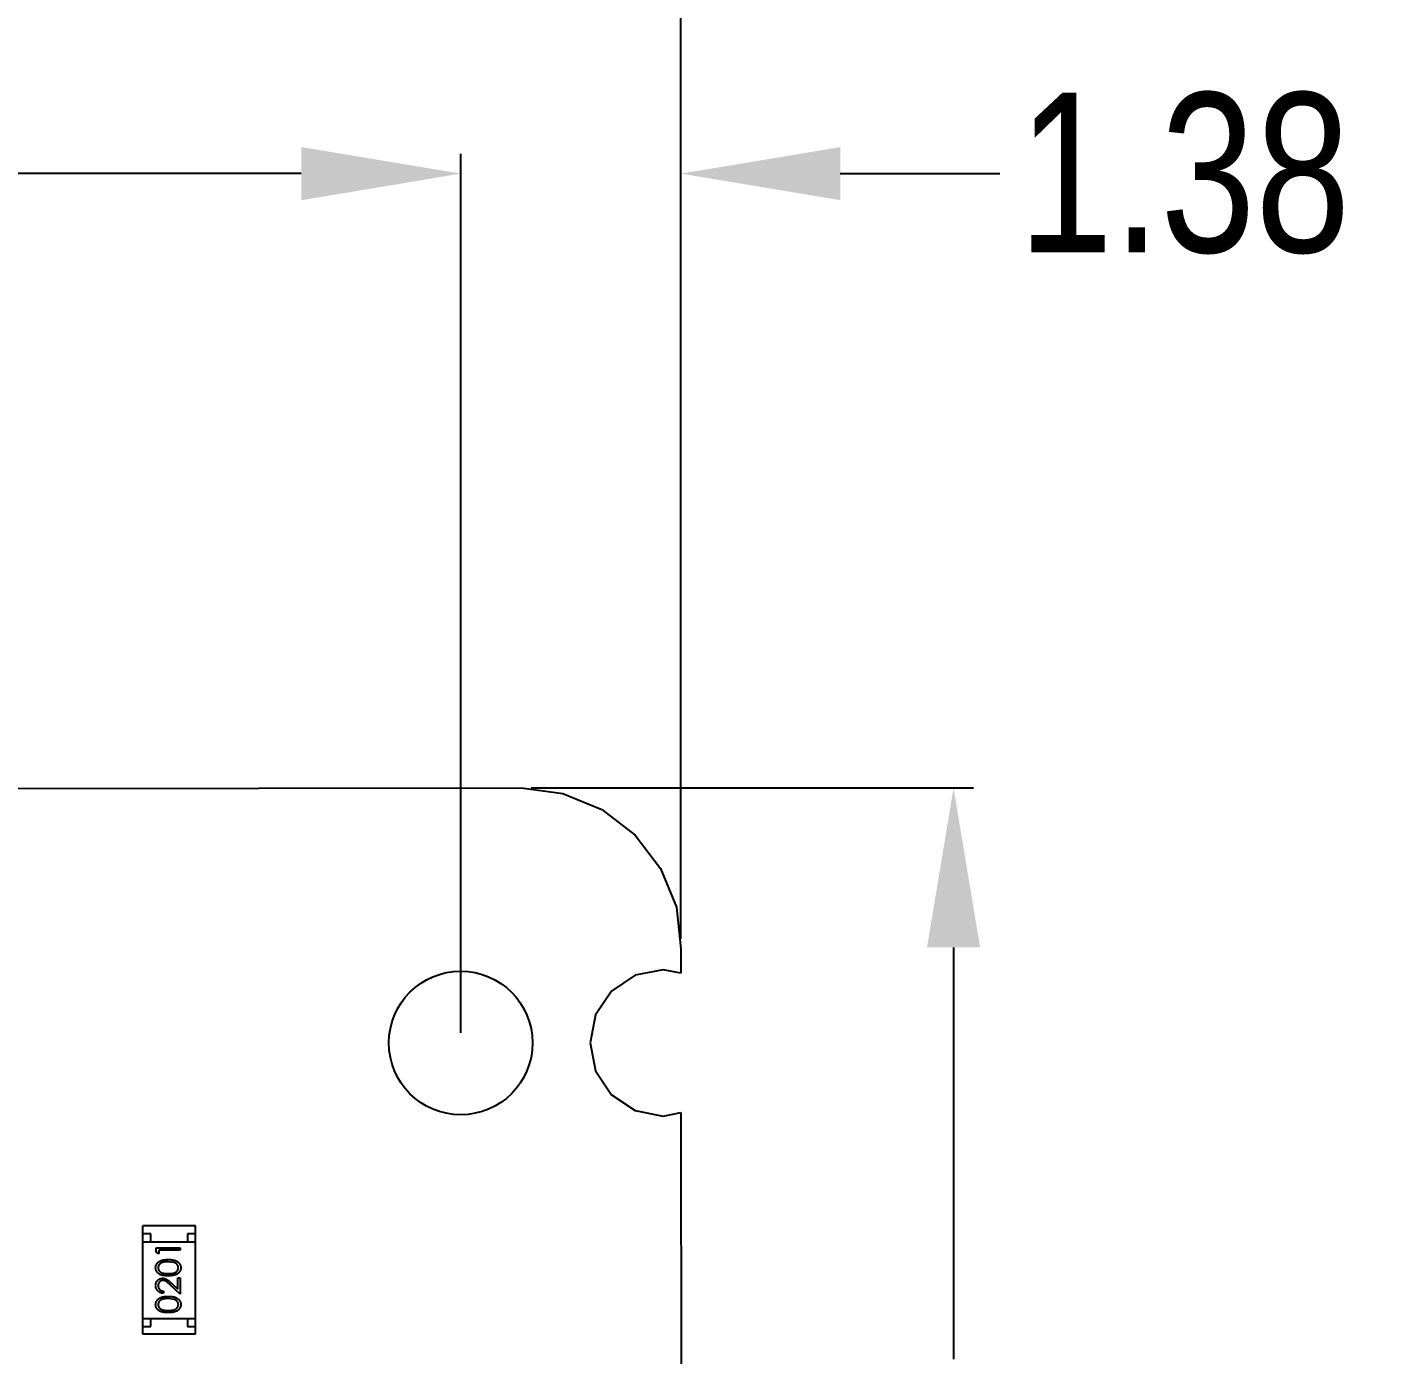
# Model space of a CAD drawing. Header units: inches. Extents: x -3.8 to 68.3, y -16.6 to 35.1.
# Drawn here: x 26.43 to 35.01, y 16.61 to 24.93 of the extents above; entities that cross this region are included whole.
import ezdxf

# ---------------------------------------------------------------- set-up
doc = ezdxf.new("R2010")
doc.units = ezdxf.units.IN
doc.header["$LTSCALE"] = 1.21
doc.header["$MEASUREMENT"] = 0
doc.header["$PDMODE"] = 3
doc.header["$PDSIZE"] = 0.3125
doc.layers.get('0').update_dxf_attribs({"linetype": 'CONTINUOUS'})
doc.layers.get('Defpoints').update_dxf_attribs({"linetype": 'CONTINUOUS'})
doc.layers.add('DIM', color=3, linetype='CONTINUOUS')
doc.styles.get("Standard").update_dxf_attribs({"font": 'txt', "width": 0.8})
doc.dimstyles.get("Standard").update_dxf_attribs({"dimtxt": 0.15625, "dimasz": 0.1875, "dimexe": 0.125, "dimexo": 0.0625, "dimgap": 0.09, "dimtad": 0, "dimtih": 1, "dimtoh": 1, "dimzin": 4, "dimdsep": 46, "dimtxsty": 'STANDARD', "dimblk": '_FILLED', "dimblk1": '_FILLED', "dimblk2": '_FILLED', "dimcen": 0.09, "dimazin": 1, "dimtp": 0.01, "dimtm": 0.01, "dimtfac": 1, "dimtofl": 0, "dimtmove": 0, "dimatfit": 3, "dimldrblk": '_FILLED', "dimfxl": 1, "dimtolj": 1, "dimtzin": 4, "dimarcsym": 0})

# ---------------------------------------------------------------- blocks, each defined once
blk = doc.blocks.new('_FILLED')
at = {"color": 0, "linetype": 'ByBlock'}
blk.add_solid([(0, 0), (-1, 0.1667), (-1, -0.1667)], dxfattribs=at)
blk = doc.blocks.new('*D1')
at = {"layer": 'Defpoints', "color": 0}
for p in [(29.1453, 24.0101), (13.9053, 18.5573), (29.1453, 18.5606)]:
    blk.add_point(p, dxfattribs=at)
at = {"layer": 'DIM', "color": 0, "lineweight": -2}
for p, q in [((13.9053, 18.6198), (13.9053, 24.1351)), ((29.1453, 18.6231), (29.1453, 24.1351)), ((14.9053, 24.0101), (19.9686, 24.0101)), ((28.1453, 24.0101), (23.0819, 24.0101))]:
    blk.add_line(p, q, dxfattribs=at)
at = {"layer": 'DIM', "color": 0, "lineweight": -2, "rotation": 180}
blk.add_blockref('_FILLED', (13.9053, 24.0101), dxfattribs=at)
at = {"layer": 'DIM', "color": 0, "lineweight": -2}
blk.add_blockref('_FILLED', (29.1453, 24.0101), dxfattribs=at)
at = {"layer": 'DIM', "color": 0, "insert": (21.5253, 24.0101), "char_height": 1, "attachment_point": 5}
blk.add_mtext('\\A1;15.24', dxfattribs=at)
blk = doc.blocks.new('*D2')
at = {"layer": 'Defpoints', "color": 0}
for p in [(30.5251, 25.8841), (30.5251, 19.1509), (12.5297, 19.0913)]:
    blk.add_point(p, dxfattribs=at)
at = {"layer": 'DIM', "color": 0, "lineweight": -2}
for p, q in [((12.5297, 19.1538), (12.5297, 26.0091)), ((30.5251, 19.2134), (30.5251, 26.0091)), ((13.5297, 25.8841), (20.1041, 25.8841)), ((29.5251, 25.8841), (22.9508, 25.8841))]:
    blk.add_line(p, q, dxfattribs=at)
at = {"layer": 'DIM', "color": 0, "lineweight": -2, "rotation": 180}
blk.add_blockref('_FILLED', (12.5297, 25.8841), dxfattribs=at)
at = {"layer": 'DIM', "color": 0, "lineweight": -2}
blk.add_blockref('_FILLED', (30.5251, 25.8841), dxfattribs=at)
at = {"layer": 'DIM', "color": 0, "insert": (21.5274, 25.8841), "char_height": 1, "attachment_point": 5}
blk.add_mtext('\\A1;18.00', dxfattribs=at)
blk = doc.blocks.new('*D7')
at = {"layer": 'Defpoints', "color": 0}
for p in [(13.5249, 20.1472), (6.8898, -3.3493), (29.5392, -3.3493)]:
    blk.add_point(p, dxfattribs=at)
at = {"layer": 'DIM', "color": 0, "lineweight": -2}
for p, q in [((13.4624, 20.1472), (6.7648, 20.1472)), ((6.8898, 19.1472), (6.8898, 10.0223)), ((6.8898, -2.3493), (6.8898, 6.7756)), ((29.4767, -3.3493), (6.7648, -3.3493))]:
    blk.add_line(p, q, dxfattribs=at)
for p, rotation in [((6.8898, 20.1472), 90), ((6.8898, -3.3493), 270)]:
    blk.add_blockref('_FILLED', p, dxfattribs=dict(at, rotation=rotation))
at = {"layer": 'DIM', "color": 0, "insert": (6.8898, 8.3989), "char_height": 1, "attachment_point": 5, "rotation": 90}
blk.add_mtext('\\A1;23.50', dxfattribs=at)
blk = doc.blocks.new('*D12')
at = {"layer": 'Defpoints', "color": 0}
for p in [(30.5251, 24.0101), (29.1453, 21.3791), (30.5251, 21.3791)]:
    blk.add_point(p, dxfattribs=at)
at = {"layer": 'DIM', "color": 0, "lineweight": -2}
for p, q in [((29.1453, 21.4416), (29.1453, 24.1351)), ((30.5251, 21.4416), (30.5251, 24.1351)), ((28.1453, 24.0101), (27.1453, 24.0101)), ((31.5251, 24.0101), (32.5251, 24.0101))]:
    blk.add_line(p, q, dxfattribs=at)
blk.add_blockref('_FILLED', (29.1453, 24.0101), dxfattribs=at)
at = {"layer": 'DIM', "color": 0, "lineweight": -2, "rotation": 180}
blk.add_blockref('_FILLED', (30.5251, 24.0101), dxfattribs=at)
at = {"layer": 'DIM', "color": 0, "insert": (33.6818, 24.0101), "char_height": 1, "attachment_point": 5}
blk.add_mtext('\\A1;1.38', dxfattribs=at)
blk = doc.blocks.new('*D13')
at = {"layer": 'Defpoints', "color": 0}
for p in [(29.5249, 20.1593), (32.2355, 20.1593), (25.5208, 10.4191)]:
    blk.add_point(p, dxfattribs=at)
at = {"layer": 'DIM', "color": 0, "lineweight": -2}
for p, q in [((29.5874, 20.1593), (32.3605, 20.1593)), ((32.2355, 19.1593), (32.2355, 16.5792)), ((32.2355, 11.4191), (32.2355, 13.9992)), ((25.5833, 10.4191), (32.3605, 10.4191))]:
    blk.add_line(p, q, dxfattribs=at)
for p, rotation in [((32.2355, 20.1593), 90), ((32.2355, 10.4191), 270)]:
    blk.add_blockref('_FILLED', p, dxfattribs=dict(at, rotation=rotation))
at = {"layer": 'DIM', "color": 0, "insert": (32.2355, 15.2892), "char_height": 1, "attachment_point": 5, "rotation": 90}
blk.add_mtext('\\A1;9.74', dxfattribs=at)

msp = doc.modelspace()

# ---------------------------------------------------------------- linework, layer by layer
at = {"color": 7, "linetype": 'Continuous'}
for p, q in [((26.006, 20.1566), (29.5249, 20.1593)), ((29.5249, 20.1593), (29.786, 20.125)), ((29.786, 20.125), (30.0293, 20.0243)), ((30.0293, 20.0243), (30.2382, 19.864)), ((30.2382, 19.864), (30.3985, 19.6552)), ((30.3985, 19.6552), (30.4993, 19.4119)), ((30.4993, 19.4119), (30.5251, 19.1509)), ((30.5251, 19.1509), (30.5252, 18.9978)), ((30.2396, 18.9847), (30.0908, 18.8852)), ((30.4152, 19.0197), (30.2396, 18.9847)), ((30.5252, 18.9978), (30.4152, 19.0197)), ((30.0908, 18.8852), (29.9913, 18.7364)), ((29.9913, 18.7364), (29.9565, 18.5608)), ((29.9565, 18.5608), (29.9914, 18.3852)), ((29.9914, 18.3852), (30.0909, 18.2364)), ((30.0909, 18.2364), (30.2398, 18.1369)), ((30.2398, 18.1369), (30.4154, 18.1021)), ((30.4154, 18.1021), (30.5258, 18.124)), ((30.5258, 18.124), (30.5268, 16.4576)), ((27.4818, 17.4143), (27.1518, 17.4142)), ((27.1519, 16.7342), (27.1518, 17.4142)), ((27.2018, 17.3642), (27.1518, 17.3642)), ((27.2018, 17.3142), (27.2018, 17.3642)), ((27.4818, 17.3643), (27.4318, 17.3642)), ((27.4318, 17.3642), (27.4318, 17.3142)), ((27.4819, 16.7343), (27.4818, 17.4143)), ((27.1518, 17.3142), (27.4818, 17.3143)), ((27.2366, 17.2483), (27.2365, 17.276)), ((27.2365, 17.276), (27.3865, 17.276)), ((27.2519, 17.2395), (27.2366, 17.2483)), ((27.3865, 17.2626), (27.2519, 17.2625)), ((27.2519, 17.2625), (27.2519, 17.2395)), ((27.3865, 17.276), (27.3865, 17.2626)), ((27.3493, 17.1838), (27.3116, 17.1895)), ((27.3712, 17.0178), (27.3712, 17.0876)), ((27.3712, 17.0876), (27.3866, 17.0876)), ((27.3866, 17.0876), (27.3866, 16.9857)), ((27.2828, 17.0049), (27.2828, 16.9914)), ((27.3866, 16.9857), (27.3245, 17.0438)), ((27.3312, 17.0553), (27.3712, 17.0178)), ((27.3493, 16.953), (27.3116, 16.9587)), ((27.1519, 16.8342), (27.4819, 16.8343)), ((27.2019, 16.7842), (27.2019, 16.8342)), ((27.4319, 16.8342), (27.4319, 16.7842)), ((27.1519, 16.7842), (27.2019, 16.7842)), ((27.4819, 16.7343), (27.1519, 16.7342)), ((27.4319, 16.7842), (27.4819, 16.7843))]:
    msp.add_line(p, q, dxfattribs=at)
msp.add_circle((29.1453, 18.5606), 0.45, dxfattribs=at)
for points, knots in [([(27.2327, 17.1512), (27.2327, 17.1523), (27.2328, 17.1547), (27.2332, 17.1582), (27.2338, 17.1617), (27.2348, 17.165), (27.236, 17.1682), (27.2374, 17.1714), (27.2391, 17.1745), (27.2411, 17.1775), (27.2433, 17.1804), (27.2459, 17.1831), (27.2486, 17.1856), (27.2517, 17.1881), (27.255, 17.1903), (27.2585, 17.1924), (27.2624, 17.1943), (27.2664, 17.1962), (27.2709, 17.1977), (27.2756, 17.1992), (27.2807, 17.2003), (27.2862, 17.2013), (27.2921, 17.202), (27.2983, 17.2026), (27.3048, 17.2029), (27.3093, 17.2029), (27.3116, 17.2029)], [0, 0, 0, 0, 0.033788, 0.067194, 0.099862, 0.132567, 0.165151, 0.197913, 0.231319, 0.265083, 0.299255, 0.334399, 0.369943, 0.406284, 0.444064, 0.482998, 0.523354, 0.565537, 0.609613, 0.656391, 0.705885, 0.758325, 0.813832, 0.872795, 0.934722, 1, 1, 1, 1]), ([(27.3116, 17.1895), (27.3098, 17.1895), (27.3062, 17.1894), (27.3011, 17.1892), (27.2962, 17.1888), (27.2915, 17.1883), (27.2871, 17.1875), (27.2829, 17.1867), (27.279, 17.1856), (27.2753, 17.1845), (27.2719, 17.1832), (27.2687, 17.1817), (27.2658, 17.1802), (27.2631, 17.1785), (27.2606, 17.1767), (27.2584, 17.1747), (27.2564, 17.1727), (27.2541, 17.1698), (27.2518, 17.1661), (27.2496, 17.1614), (27.2484, 17.1565), (27.2482, 17.1532), (27.2481, 17.1516)], [0, 0, 0, 0, 0.065681, 0.128486, 0.188175, 0.245106, 0.299448, 0.350823, 0.399942, 0.446672, 0.491255, 0.533376, 0.573853, 0.612526, 0.649597, 0.685532, 0.720106, 0.753838, 0.818925, 0.880493, 0.940311, 1, 1, 1, 1]), ([(27.3116, 17.2029), (27.3139, 17.2029), (27.3184, 17.2029), (27.3249, 17.2026), (27.3311, 17.202), (27.3369, 17.2013), (27.3424, 17.2004), (27.3474, 17.1992), (27.3522, 17.1979), (27.3566, 17.1963), (27.3607, 17.1945), (27.3645, 17.1926), (27.368, 17.1905), (27.3713, 17.1882), (27.3744, 17.1858), (27.3771, 17.1832), (27.3797, 17.1805), (27.3819, 17.1776), (27.3839, 17.1746), (27.3857, 17.1715), (27.3871, 17.1683), (27.3883, 17.1651), (27.3893, 17.1617), (27.3899, 17.1583), (27.3904, 17.1548), (27.3904, 17.1524), (27.3904, 17.1512)], [0, 0, 0, 0, 0.065063, 0.126773, 0.185516, 0.240765, 0.29298, 0.34225, 0.388919, 0.432776, 0.474628, 0.514775, 0.553606, 0.591426, 0.628028, 0.663804, 0.698984, 0.733591, 0.767628, 0.801208, 0.834264, 0.866981, 0.89972, 0.932702, 0.966176, 1, 1, 1, 1]), ([(27.375, 17.1516), (27.375, 17.1533), (27.3748, 17.1566), (27.3735, 17.1615), (27.3715, 17.1662), (27.3692, 17.1699), (27.3669, 17.1727), (27.365, 17.1747), (27.3629, 17.1765), (27.3605, 17.1783), (27.358, 17.1799), (27.3553, 17.1813), (27.3524, 17.1827), (27.3503, 17.1834), (27.3493, 17.1838)], [0, 0, 0, 0, 0.112813, 0.225394, 0.339595, 0.459675, 0.521735, 0.583926, 0.648174, 0.713881, 0.781004, 0.851451, 0.924051, 1, 1, 1, 1]), ([(27.3116, 17.101), (27.3092, 17.101), (27.3046, 17.1011), (27.2978, 17.1014), (27.2914, 17.1019), (27.2854, 17.1026), (27.2799, 17.1034), (27.2748, 17.1045), (27.2701, 17.1058), (27.2658, 17.1073), (27.2618, 17.1089), (27.2581, 17.1108), (27.2546, 17.1128), (27.2514, 17.1149), (27.2485, 17.1173), (27.2457, 17.1197), (27.2433, 17.1224), (27.2411, 17.1252), (27.2391, 17.1282), (27.2374, 17.1312), (27.236, 17.1343), (27.2348, 17.1375), (27.2338, 17.1408), (27.2332, 17.1442), (27.2328, 17.1476), (27.2327, 17.15), (27.2327, 17.1512)], [0, 0, 0, 0, 0.068595, 0.133246, 0.194313, 0.251279, 0.304513, 0.354235, 0.400481, 0.443411, 0.484015, 0.523252, 0.561042, 0.5979, 0.633518, 0.668314, 0.702496, 0.736685, 0.770293, 0.803437, 0.835913, 0.86846, 0.900847, 0.933467, 0.966258, 1, 1, 1, 1]), ([(27.2327, 17.0403), (27.2328, 17.042), (27.2329, 17.0452), (27.2335, 17.0499), (27.2345, 17.0544), (27.236, 17.0586), (27.2379, 17.0626), (27.2402, 17.0664), (27.2428, 17.0699), (27.246, 17.0731), (27.2493, 17.0761), (27.2529, 17.0786), (27.2566, 17.0808), (27.2604, 17.0826), (27.2645, 17.0839), (27.2686, 17.0849), (27.2729, 17.0855), (27.2758, 17.0856), (27.2773, 17.0856)], [0, 0, 0, 0, 0.069475, 0.136517, 0.200789, 0.26383, 0.325735, 0.387291, 0.449509, 0.512968, 0.576275, 0.63758, 0.697903, 0.757172, 0.816599, 0.876653, 0.93729, 1, 1, 1, 1]), ([(27.2481, 17.1516), (27.2482, 17.15), (27.2484, 17.1466), (27.2496, 17.1417), (27.2517, 17.137), (27.2541, 17.1333), (27.2563, 17.1304), (27.2583, 17.1284), (27.2604, 17.1265), (27.2628, 17.1248), (27.2653, 17.1231), (27.268, 17.1216), (27.2709, 17.1203), (27.274, 17.119), (27.2774, 17.1179), (27.2812, 17.117), (27.2853, 17.1162), (27.2898, 17.1156), (27.2947, 17.1151), (27.3, 17.1148), (27.3057, 17.1145), (27.3096, 17.1145), (27.3116, 17.1145)], [0, 0, 0, 0, 0.060387, 0.120883, 0.182755, 0.247811, 0.281299, 0.315088, 0.349702, 0.384857, 0.420966, 0.458511, 0.497175, 0.537602, 0.580503, 0.627468, 0.678388, 0.733983, 0.793747, 0.857714, 0.926698, 1, 1, 1, 1]), ([(27.2785, 17.0722), (27.2775, 17.0721), (27.2755, 17.0721), (27.2725, 17.0716), (27.2697, 17.0709), (27.2669, 17.0699), (27.2643, 17.0685), (27.2618, 17.0669), (27.2594, 17.065), (27.2571, 17.0628), (27.255, 17.0603), (27.2531, 17.0578), (27.2516, 17.0551), (27.2503, 17.0522), (27.2493, 17.0493), (27.2487, 17.0462), (27.2482, 17.0429), (27.2482, 17.0407), (27.2481, 17.0396)], [0, 0, 0, 0, 0.061965, 0.122122, 0.180988, 0.239933, 0.299906, 0.359989, 0.421776, 0.486576, 0.551535, 0.615018, 0.677259, 0.73973, 0.80305, 0.866495, 0.931973, 1, 1, 1, 1]), ([(27.2773, 17.0856), (27.2794, 17.0856), (27.2836, 17.0854), (27.2896, 17.0842), (27.2955, 17.0823), (27.3003, 17.08), (27.3041, 17.0776), (27.3073, 17.0755), (27.3107, 17.0731), (27.3143, 17.0702), (27.3182, 17.067), (27.3223, 17.0634), (27.3266, 17.0595), (27.3296, 17.0567), (27.3312, 17.0553)], [0, 0, 0, 0, 0.098702, 0.195672, 0.292422, 0.391343, 0.444462, 0.504229, 0.570352, 0.642546, 0.722288, 0.807921, 0.90047, 1, 1, 1, 1]), ([(27.3245, 17.0438), (27.323, 17.0452), (27.3202, 17.048), (27.316, 17.0518), (27.3122, 17.0553), (27.3087, 17.0583), (27.3054, 17.061), (27.3025, 17.0633), (27.2998, 17.0652), (27.2966, 17.0673), (27.2928, 17.0692), (27.2882, 17.0709), (27.2834, 17.072), (27.2802, 17.0721), (27.2785, 17.0722)], [0, 0, 0, 0, 0.110803, 0.212829, 0.306101, 0.390647, 0.466924, 0.534481, 0.593587, 0.644557, 0.7362, 0.825024, 0.911986, 1, 1, 1, 1]), ([(27.3116, 17.1145), (27.3136, 17.1145), (27.3175, 17.1145), (27.3231, 17.1148), (27.3284, 17.1151), (27.3333, 17.1156), (27.3378, 17.1163), (27.3419, 17.117), (27.3457, 17.1179), (27.3491, 17.119), (27.3522, 17.1203), (27.3551, 17.1216), (27.3578, 17.1231), (27.3604, 17.1247), (27.3627, 17.1265), (27.3648, 17.1284), (27.3667, 17.1305), (27.369, 17.1333), (27.3714, 17.1371), (27.3735, 17.1418), (27.3748, 17.1467), (27.375, 17.15), (27.375, 17.1516)], [0, 0, 0, 0, 0.072951, 0.141584, 0.205926, 0.265301, 0.320597, 0.371817, 0.41879, 0.461699, 0.502134, 0.540804, 0.578181, 0.614297, 0.649678, 0.684299, 0.718359, 0.752081, 0.817652, 0.879722, 0.939966, 1, 1, 1, 1]), ([(27.3904, 17.1512), (27.3904, 17.15), (27.3904, 17.1477), (27.39, 17.1442), (27.3893, 17.1409), (27.3884, 17.1376), (27.3873, 17.1344), (27.3858, 17.1313), (27.3841, 17.1283), (27.3822, 17.1254), (27.38, 17.1226), (27.3776, 17.1199), (27.3748, 17.1174), (27.3719, 17.1151), (27.3687, 17.113), (27.3652, 17.1109), (27.3615, 17.1091), (27.3575, 17.1074), (27.3531, 17.1059), (27.3484, 17.1045), (27.3433, 17.1035), (27.3377, 17.1026), (27.3318, 17.1019), (27.3254, 17.1014), (27.3187, 17.1011), (27.314, 17.101), (27.3116, 17.101)], [0, 0, 0, 0, 0.033787, 0.066622, 0.099285, 0.131361, 0.163585, 0.196104, 0.228902, 0.262158, 0.295991, 0.330218, 0.36506, 0.400951, 0.43762, 0.475708, 0.515381, 0.556414, 0.599765, 0.646424, 0.696431, 0.749782, 0.806573, 0.867436, 0.931887, 1, 1, 1, 1]), ([(27.2828, 16.9914), (27.281, 16.9915), (27.2775, 16.9917), (27.2724, 16.9925), (27.2675, 16.9936), (27.2628, 16.9953), (27.2584, 16.9973), (27.2543, 16.9997), (27.2504, 17.0026), (27.2468, 17.0059), (27.2435, 17.0094), (27.2406, 17.0132), (27.2382, 17.0172), (27.2362, 17.0215), (27.2347, 17.0259), (27.2335, 17.0305), (27.2329, 17.0353), (27.2328, 17.0386), (27.2327, 17.0403)], [0, 0, 0, 0, 0.068791, 0.135103, 0.198979, 0.261904, 0.323495, 0.385195, 0.446969, 0.509765, 0.572251, 0.633405, 0.693251, 0.752583, 0.812579, 0.873275, 0.93555, 1, 1, 1, 1]), ([(27.2481, 17.0396), (27.2482, 17.0384), (27.2482, 17.0361), (27.2486, 17.0328), (27.2494, 17.0295), (27.2504, 17.0265), (27.2516, 17.0235), (27.2532, 17.0207), (27.2551, 17.0181), (27.2572, 17.0157), (27.2596, 17.0134), (27.2622, 17.0114), (27.2651, 17.0097), (27.2682, 17.0082), (27.2715, 17.0069), (27.275, 17.006), (27.2788, 17.0052), (27.2814, 17.005), (27.2828, 17.0049)], [0, 0, 0, 0, 0.064439, 0.126547, 0.186887, 0.245878, 0.304041, 0.362191, 0.420976, 0.48066, 0.5406, 0.600689, 0.661936, 0.724443, 0.789038, 0.856314, 0.926352, 1, 1, 1, 1]), ([(27.2328, 16.9204), (27.2328, 16.9216), (27.2328, 16.924), (27.2332, 16.9275), (27.2339, 16.9309), (27.2348, 16.9342), (27.236, 16.9375), (27.2375, 16.9406), (27.2392, 16.9437), (27.2412, 16.9467), (27.2434, 16.9496), (27.2459, 16.9523), (27.2487, 16.9549), (27.2517, 16.9573), (27.255, 16.9595), (27.2586, 16.9617), (27.2624, 16.9636), (27.2665, 16.9654), (27.2709, 16.967), (27.2757, 16.9684), (27.2808, 16.9696), (27.2863, 16.9705), (27.2921, 16.9713), (27.2983, 16.9718), (27.3049, 16.9721), (27.3094, 16.9721), (27.3117, 16.9722)], [0, 0, 0, 0, 0.033788, 0.067194, 0.099862, 0.132567, 0.165151, 0.197913, 0.231319, 0.265083, 0.299255, 0.334399, 0.369943, 0.406284, 0.444064, 0.482998, 0.523354, 0.565537, 0.609613, 0.656391, 0.705885, 0.758325, 0.813832, 0.872795, 0.934722, 1, 1, 1, 1]), ([(27.3117, 16.8703), (27.3093, 16.8703), (27.3046, 16.8703), (27.2978, 16.8706), (27.2914, 16.8711), (27.2855, 16.8718), (27.2799, 16.8726), (27.2748, 16.8738), (27.2701, 16.875), (27.2658, 16.8765), (27.2618, 16.8782), (27.2581, 16.88), (27.2547, 16.882), (27.2515, 16.8842), (27.2485, 16.8865), (27.2458, 16.889), (27.2434, 16.8916), (27.2411, 16.8944), (27.2392, 16.8974), (27.2375, 16.9004), (27.236, 16.9035), (27.2348, 16.9068), (27.2339, 16.91), (27.2332, 16.9134), (27.2328, 16.9169), (27.2328, 16.9192), (27.2328, 16.9204)], [0, 0, 0, 0, 0.068595, 0.133246, 0.194313, 0.251279, 0.304513, 0.354235, 0.400481, 0.443411, 0.484015, 0.523252, 0.561042, 0.5979, 0.633518, 0.668314, 0.702496, 0.736685, 0.770293, 0.803437, 0.835913, 0.86846, 0.900847, 0.933467, 0.966258, 1, 1, 1, 1]), ([(27.3116, 16.9587), (27.3098, 16.9587), (27.3063, 16.9586), (27.3011, 16.9585), (27.2962, 16.958), (27.2915, 16.9575), (27.2871, 16.9568), (27.283, 16.956), (27.2791, 16.9549), (27.2754, 16.9537), (27.272, 16.9524), (27.2688, 16.9509), (27.2658, 16.9494), (27.2631, 16.9477), (27.2606, 16.9459), (27.2584, 16.9439), (27.2564, 16.9419), (27.2541, 16.939), (27.2518, 16.9353), (27.2497, 16.9306), (27.2484, 16.9258), (27.2482, 16.9225), (27.2482, 16.9208)], [0, 0, 0, 0, 0.065681, 0.128486, 0.188175, 0.245106, 0.299448, 0.350823, 0.399942, 0.446672, 0.491255, 0.533376, 0.573853, 0.612526, 0.649597, 0.685532, 0.720106, 0.753838, 0.818925, 0.880493, 0.940311, 1, 1, 1, 1]), ([(27.2482, 16.9208), (27.2482, 16.9192), (27.2484, 16.9159), (27.2497, 16.911), (27.2518, 16.9063), (27.2542, 16.9025), (27.2564, 16.8997), (27.2583, 16.8976), (27.2605, 16.8957), (27.2628, 16.894), (27.2653, 16.8924), (27.268, 16.8909), (27.2709, 16.8895), (27.274, 16.8883), (27.2774, 16.8872), (27.2812, 16.8863), (27.2853, 16.8854), (27.2899, 16.8849), (27.2948, 16.8843), (27.3, 16.884), (27.3057, 16.8837), (27.3096, 16.8837), (27.3116, 16.8837)], [0, 0, 0, 0, 0.060387, 0.120883, 0.182755, 0.247811, 0.281299, 0.315088, 0.349702, 0.384857, 0.420966, 0.458511, 0.497175, 0.537602, 0.580503, 0.627468, 0.678388, 0.733983, 0.793747, 0.857714, 0.926698, 1, 1, 1, 1]), ([(27.3116, 16.8837), (27.3136, 16.8837), (27.3175, 16.8837), (27.3232, 16.884), (27.3284, 16.8843), (27.3333, 16.8848), (27.3378, 16.8855), (27.342, 16.8862), (27.3458, 16.8872), (27.3492, 16.8883), (27.3523, 16.8895), (27.3552, 16.8909), (27.3579, 16.8923), (27.3604, 16.894), (27.3627, 16.8957), (27.3649, 16.8976), (27.3668, 16.8997), (27.3691, 16.9025), (27.3715, 16.9063), (27.3735, 16.911), (27.3748, 16.9159), (27.375, 16.9192), (27.3751, 16.9209)], [0, 0, 0, 0, 0.072951, 0.141584, 0.205926, 0.265301, 0.320597, 0.371817, 0.41879, 0.461699, 0.502134, 0.540804, 0.578181, 0.614297, 0.649678, 0.684299, 0.718359, 0.752081, 0.817652, 0.879722, 0.939966, 1, 1, 1, 1]), ([(27.3117, 16.9722), (27.314, 16.9721), (27.3184, 16.9721), (27.325, 16.9718), (27.3311, 16.9713), (27.337, 16.9706), (27.3424, 16.9696), (27.3475, 16.9684), (27.3523, 16.9671), (27.3566, 16.9655), (27.3607, 16.9637), (27.3645, 16.9618), (27.3681, 16.9597), (27.3714, 16.9575), (27.3744, 16.9551), (27.3772, 16.9525), (27.3797, 16.9497), (27.382, 16.9468), (27.384, 16.9438), (27.3857, 16.9407), (27.3872, 16.9375), (27.3884, 16.9343), (27.3893, 16.9309), (27.39, 16.9275), (27.3904, 16.924), (27.3905, 16.9216), (27.3905, 16.9204)], [0, 0, 0, 0, 0.065063, 0.126773, 0.185516, 0.240765, 0.29298, 0.34225, 0.388919, 0.432776, 0.474628, 0.514775, 0.553606, 0.591426, 0.628028, 0.663804, 0.698984, 0.733591, 0.767628, 0.801208, 0.834264, 0.866981, 0.89972, 0.932702, 0.966176, 1, 1, 1, 1]), ([(27.3905, 16.9204), (27.3904, 16.9192), (27.3904, 16.9169), (27.39, 16.9134), (27.3893, 16.9101), (27.3884, 16.9068), (27.3873, 16.9036), (27.3858, 16.9005), (27.3842, 16.8975), (27.3822, 16.8946), (27.38, 16.8918), (27.3776, 16.8891), (27.3749, 16.8867), (27.3719, 16.8844), (27.3687, 16.8822), (27.3652, 16.8802), (27.3615, 16.8783), (27.3575, 16.8766), (27.3532, 16.8751), (27.3485, 16.8738), (27.3433, 16.8727), (27.3378, 16.8718), (27.3318, 16.8711), (27.3255, 16.8706), (27.3187, 16.8703), (27.3141, 16.8703), (27.3117, 16.8703)], [0, 0, 0, 0, 0.033787, 0.066622, 0.099285, 0.131361, 0.163585, 0.196104, 0.228902, 0.262158, 0.295991, 0.330218, 0.36506, 0.400951, 0.43762, 0.475708, 0.515381, 0.556414, 0.599765, 0.646424, 0.696431, 0.749782, 0.806573, 0.867436, 0.931887, 1, 1, 1, 1]), ([(27.3751, 16.9209), (27.375, 16.9225), (27.3749, 16.9258), (27.3736, 16.9307), (27.3716, 16.9354), (27.3692, 16.9391), (27.367, 16.9419), (27.3651, 16.9439), (27.3629, 16.9458), (27.3606, 16.9475), (27.3581, 16.9491), (27.3554, 16.9506), (27.3524, 16.9519), (27.3504, 16.9527), (27.3493, 16.953)], [0, 0, 0, 0, 0.112813, 0.225394, 0.339595, 0.459675, 0.521735, 0.583926, 0.648174, 0.713881, 0.781004, 0.851451, 0.924051, 1, 1, 1, 1])]:
    msp.add_open_spline(points, degree=3, knots=knots, dxfattribs=at)

# ---------------------------------------------------------------- dimensions: what is measured, and where the dimension line sits
at = {"layer": 'DIM'}
for base, p1, p2, override, picture, middle in [((30.5251, 25.8841), (12.5297, 19.0913), (30.5251, 19.1509), {"dimtxt": 1, "dimasz": 1, "dimtih": 0, "dimtoh": 0, "dimzin": 0, "dimblk": '_FILLED', "dimcen": 0.198, "dimadec": 0, "dimazin": 0, "dimtp": 0, "dimtm": 0, "dimtdec": 4, "dimtzin": 0}, '*D2', (21.5274, 25.8841)), ((29.1453, 24.0101), (13.9053, 18.5573), (29.1453, 18.5606), {"dimtxt": 1, "dimasz": 1, "dimtih": 0, "dimtoh": 0, "dimzin": 0, "dimblk": '_FILLED', "dimcen": 0.198, "dimadec": 0, "dimazin": 0, "dimtp": 0, "dimtm": 0, "dimtdec": 4, "dimtzin": 0}, '*D1', (21.5253, 24.0101)), ((30.5251, 24.0101), (29.1453, 21.3791), (30.5251, 21.3791), {"dimtxt": 1, "dimasz": 1, "dimtih": 0, "dimtoh": 0, "dimzin": 0, "dimcen": 0.198, "dimadec": 0, "dimazin": 0, "dimtp": 0, "dimtm": 0, "dimtdec": 4, "dimtzin": 0}, '*D12', (33.6818, 24.0101))]:
    dim = msp.add_linear_dim(base=base, p1=p1, p2=p2, dimstyle='STANDARD', override=override, dxfattribs=at)
    dim.commit()
    dim.dimension.update_dxf_attribs({"geometry": picture, "text_midpoint": middle})
for base, p1, p2, picture, middle in [((6.8898, -3.3493), (13.5249, 20.1472), (29.5392, -3.3493), '*D7', (6.8898, 8.3989)), ((32.2355, 20.1593), (25.5208, 10.4191), (29.5249, 20.1593), '*D13', (32.2355, 15.2892))]:
    dim = msp.add_linear_dim(base=base, p1=p1, p2=p2, angle=90, dimstyle='STANDARD', override={"dimtxt": 1, "dimasz": 1, "dimtih": 0, "dimtoh": 0, "dimzin": 0, "dimcen": 0.198, "dimadec": 0, "dimazin": 0, "dimtp": 0, "dimtm": 0, "dimtdec": 4, "dimtzin": 0}, dxfattribs=at)
    dim.commit()
    dim.dimension.update_dxf_attribs({"geometry": picture, "text_midpoint": middle})

doc.saveas('drawing.dxf')
